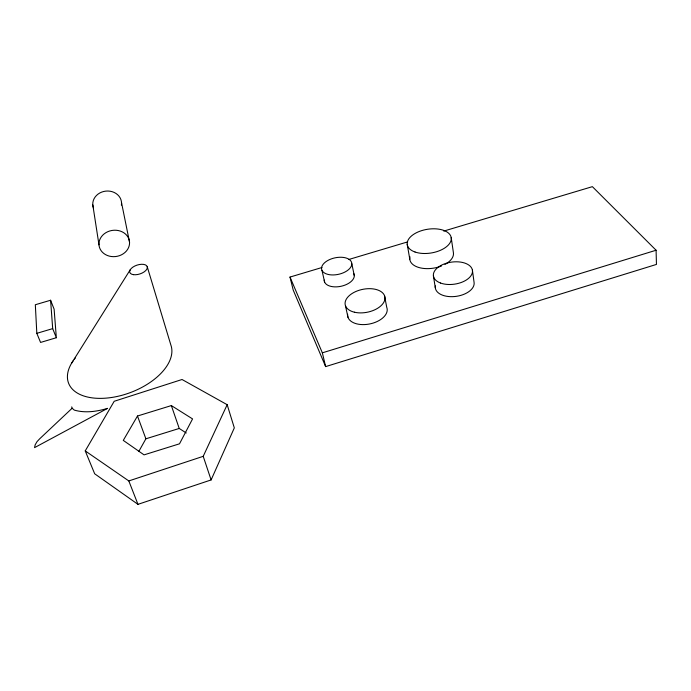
<?xml version="1.0" encoding="UTF-8"?>
<svg xmlns="http://www.w3.org/2000/svg" width="691" height="691" viewBox="0 0 691 691"><rect width="100%" height="100%" fill="white"/><g stroke="black" fill="none" stroke-linecap="round" stroke-linejoin="round"><path stroke-width="1.04" d="M211.109 479.934L234.318 427.902L227.175 404.701L182.035 379.506L114.196 401.281L85.235 450.912L94.676 473.784L137.967 504.344L211.109 479.934L203.214 456.328L227.175 404.701M138.753 451.543L145.887 438.802L179.228 428.455L186.25 432.989M137.483 416.017L123.283 440.392L144.056 454.868L179.505 443.812L192.564 418.91L171.351 405.582L137.483 416.017L145.887 438.802M71.579 363.25L130.202 269.801M72.149 408.226L39.629 438.854L37.003 441.67L35.155 444.857L34.55 447.638L107.58 408.364C96.878 411.56 85.183 413.278 74.274 410.091L72.149 408.226L71.717 406.887M85.235 450.912L128.811 480.936L203.214 456.328M321.997 267.503L290.004 277.065L293.209 290.065L325.625 366.601L656.45 264.42L656.087 250.237L592.377 186.656L443.769 231.088M290.004 277.065L322.351 352.833L656.087 250.237M56.342 337.726L40.57 342.434L36.822 333.338L35.327 304.74L50.59 300.248L54.114 309.162L56.342 337.726L52.689 328.622L50.59 300.248M348.825 259.479L407.647 241.893M36.822 333.338L52.689 328.622M128.811 480.936L137.967 504.344M171.351 405.582L179.228 428.455M147.2 266.614L170.876 345.059A54.589 30.585 -20.5 0 1 112.547 397.342A54.589 30.585 -20.5 0 1 73.125 360.84M322.351 352.833L325.625 366.601M321.98 270.388L324.666 282.239M345.448 305.664L347.97 317.281M351.823 263.755A15.392 8.43 -12.2 0 1 329.21 274.664A15.392 8.43 -12.2 0 1 328.994 259.868A15.392 8.43 -12.2 0 1 351.823 263.755L354.293 275.657M121.53 202.653L129.545 242.221A15.349 13.181 -8.1 0 1 107.269 255.454A15.349 13.181 -8.1 0 1 105.956 232.642A15.349 13.181 -8.1 0 1 129.545 242.221M384.49 295.567L386.727 307.236A20.082 11.764 -11.4 0 1 368.985 324.096A20.082 11.764 -11.4 0 1 347.633 314.224M407.215 244.277L409.798 259.237M433.395 275.83L435.321 287.871M92.801 204.873L98.977 244.839M451.206 237.618L453.408 252.707A22.052 12.144 -9 0 1 444.935 264.428M472.411 270.155L474.061 282.282A19.573 11.22 -8.1 0 1 454.669 296.534A19.573 11.22 -8.1 0 1 435.382 285.901M74.291 359.234A54.589 30.585 -20.5 0 1 75.561 357.636M353.74 273.506A15.288 8.508 -12.2 0 1 341.19 286.247A15.288 8.508 -12.2 0 1 324.2 280.071M441.497 266.009A22.052 12.144 -9 0 1 418.901 267.521A22.052 12.144 -9 0 1 409.979 256.827M93.535 208.103A14.416 12.637 -6.2 0 1 105.827 191.113A14.416 12.637 -6.2 0 1 121.409 205.123M133.467 274.664A9.182 4.638 -18 0 0 147.321 267.84A9.182 4.638 -18 0 0 134.702 266.07A9.182 4.638 -18 0 0 133.467 274.664M415.023 252.008A22.25 11.997 -9.1 0 0 450.938 240.814A22.25 11.997 -9.1 0 0 421.735 230.604A22.25 11.997 -9.1 0 0 415.023 252.008M354.397 312.202A20.22 11.669 -11.4 0 0 384.973 298.581A20.22 11.669 -11.4 0 0 355.727 291.559A20.22 11.669 -11.4 0 0 354.397 312.202M440.487 283.016A19.719 11.125 -8.2 0 0 472.238 273.1A19.719 11.125 -8.2 0 0 446.058 263.331A19.719 11.125 -8.2 0 0 440.487 283.016"/></g></svg>
